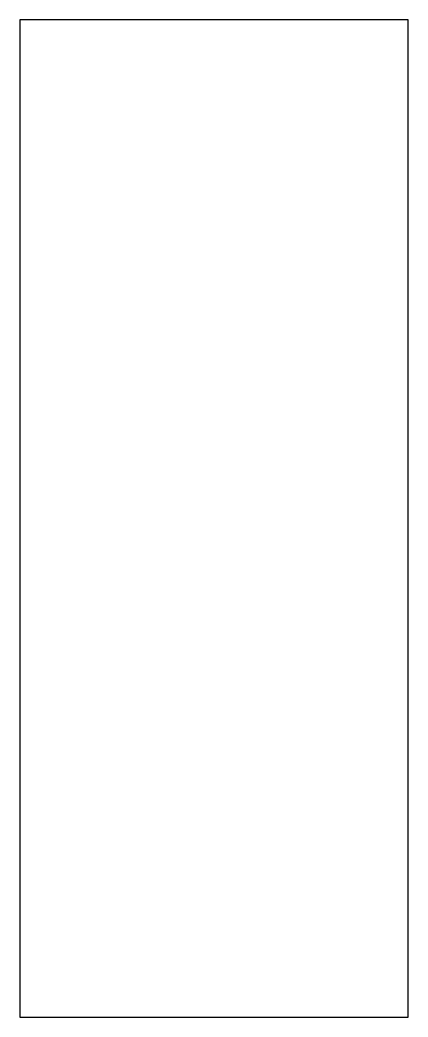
# Model space of a CAD drawing. Extents: x 0 to 86, y 0 to 221.
import ezdxf

# ---------------------------------------------------------------- set-up
doc = ezdxf.new("R2010")
doc.units = 0

msp = doc.modelspace()

# ---------------------------------------------------------------- linework, layer by layer
msp.add_polyline3d([(0, 0, 0), (86, 0, 0), (86, 221, 0), (0, 221, 0), (0, 0, 0), (0.6, 0, 0)])

doc.saveas('drawing.dxf')
